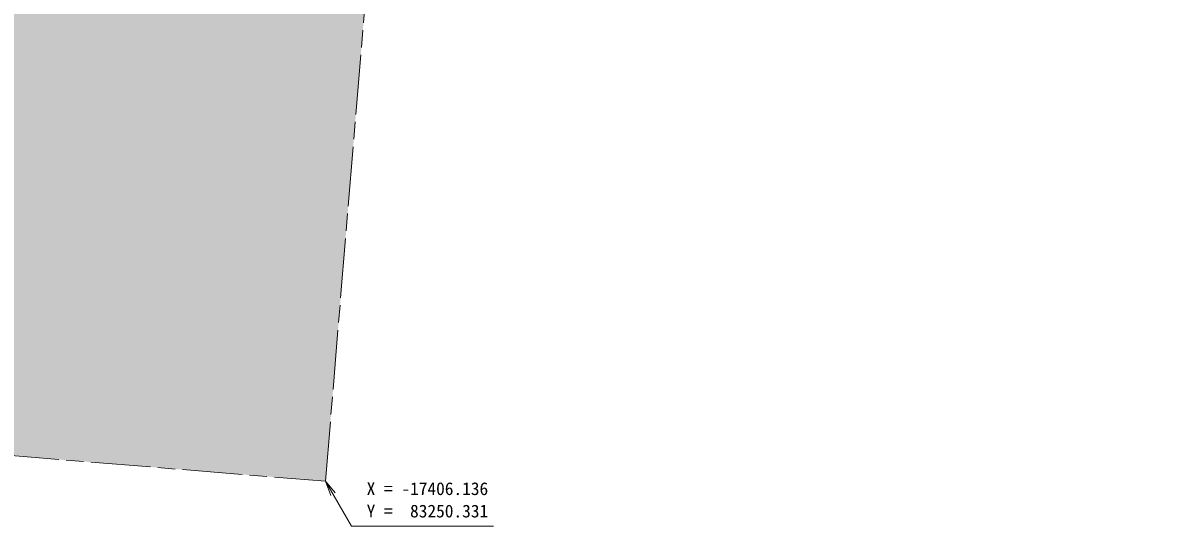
# Model space of a CAD drawing. Units: millimetres at full size, sheet at 1:500; details may follow other scales. Extents: x -417044 to 216158, y -161187 to 194934.
# Drawn here: x -77916 to 36526, y -161187 to -110574 of the extents above; entities that cross this region are included whole.
import ezdxf
from ezdxf.enums import TextEntityAlignment as Align

# ---------------------------------------------------------------- set-up
doc = ezdxf.new("R2010")
doc.units = ezdxf.units.MM
doc.header["$LTSCALE"] = 500
doc.linetypes.add('CHAIN', pattern=[18.5, 12, -1.5, 3.5, -1.5])
doc.layers.add('2-0_レイヤ0', color=7, linetype='Continuous', lineweight=13)
doc.layers.add('3-0_レイヤ0', color=254, linetype='Continuous', lineweight=35)
doc.styles.add('ＭＳ ゴシック', font='')
doc.styles.get('ＭＳ ゴシック').set_extended_font_data('MS Gothic')

msp = doc.modelspace()

# ---------------------------------------------------------------- linework, layer by layer
at = {"layer": '2-0_レイヤ0'}
for q in [(-46522.9, -157839.7), (-46955.9, -158089.7)]:
    msp.add_line((-47489.4, -156665.7), q, dxfattribs=at)
at = {"layer": '2-0_レイヤ0', "color": 1, "linetype": 'CHAIN', "lineweight": 18}
msp.add_lwpolyline([(-179439.8, -146233.6), (-173426.8, -146766), (-107155.9, -151930.9), (-98722, -152487.1), (-47489.4, -156665.7), (-42463.5, -96025.4), (40305.7, -100430.5)], dxfattribs=at)
at = {"layer": '2-0_レイヤ0'}
msp.add_lwpolyline([(-47489.4, -156665.7), (-44878.7, -161187.4), (-30598.3, -161187.4)], dxfattribs=at)
at = {"layer": '3-0_レイヤ0'}
for points in [[(-72491.4, 57649), (-175606.6, -143023.1), (-87803.3, 61920.6)], [(-72491.4, 57649), (-73150.5, 45265.3), (-175606.6, -143023.1)], [(-73150.5, 45265.3), (-38113.8, -45042.2), (-175606.6, -143023.1)], [(-38113.8, -45042.2), (-32922.2, -70146.6), (-175606.6, -143023.1)], [(-32922.2, -70146.6), (-41789.9, -83369.4), (-175606.6, -143023.1)], [(-41789.9, -83369.4), (-98722, -152487.1), (-175606.6, -143023.1)], [(-41789.9, -83369.4), (-47489.4, -156665.7), (-98722, -152487.1)], [(-41789.9, -83369.4), (-42463.5, -96025.4), (-47489.4, -156665.7)]]:
    msp.add_solid(points, dxfattribs=at)

# ---------------------------------------------------------------- texts
at = {"layer": '2-0_レイヤ0', "style": 'ＭＳ ゴシック'}
for s, p in [('X = -17406.136', (-43348.3, -158437.4)), ('Y =  83250.331', (-43348.3, -160687.4))]:
    msp.add_text(s, height=1283, dxfattribs=at).set_placement(p, align=Align.BOTTOM_LEFT)

doc.saveas('drawing.dxf')
